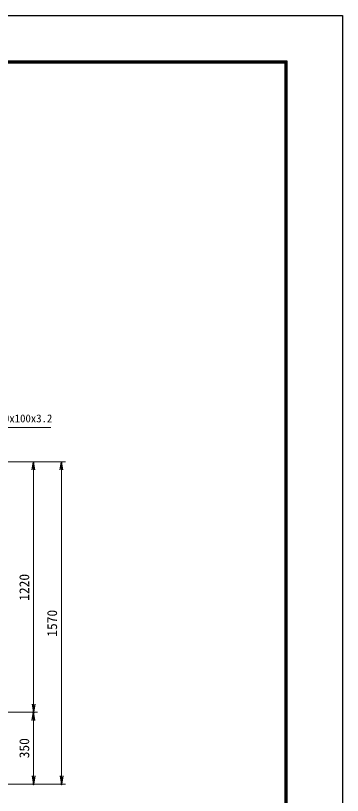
# Model space of a CAD drawing. Units: millimetres, scale not verified. Extents: x -4200 to 4200, y -2970 to 2970.
# Drawn here: x 2608 to 4200, y -827 to 2970 of the extents above; entities that cross this region are included whole.
import ezdxf
from ezdxf.enums import TextEntityAlignment as Align

# ---------------------------------------------------------------- set-up
doc = ezdxf.new("R2010")
doc.units = ezdxf.units.MM
doc.header["$LTSCALE"] = 10
doc.header["$PDMODE"] = 32
doc.header["$PDSIZE"] = 5
for name, color, linetype, lineweight in [('0-1_D-TTL', 7, 'Continuous', 25), ('0-4_D-STR-DIM', 7, 'Continuous', 13), ('0-B_D-STR-TXT', 7, 'Continuous', 13)]:
    doc.layers.add(name, color=color, linetype=linetype, lineweight=lineweight)
doc.layers.add('0-5_0', color=7, linetype='Continuous')
doc.layers.add('0-6_DEFPOINTS', color=7, linetype='Continuous')
doc.styles.add('ＭＳ ゴシック', font='')
doc.styles.get('ＭＳ ゴシック').set_extended_font_data('MS Gothic')

# ---------------------------------------------------------------- blocks, each defined once
blk = doc.blocks.new('_Open')
at = {"layer": '0-5_0'}
blk.add_line((-10, 1.667), (0, 0), dxfattribs=at)
blk.add_lwpolyline([(-10, -1.667), (0, 0), (-10, 0)], dxfattribs=at)

msp = doc.modelspace()

# ---------------------------------------------------------------- linework, layer by layer
at = {"layer": '0-1_D-TTL', "color": 2}
msp.add_lwpolyline([(-4200, 2970), (4200, 2970), (4200, -2970), (-4200, -2970)], close=True, dxfattribs=at)
at = {"layer": '0-1_D-TTL'}
for points in [[(-3930, 2750), (3930, 2750), (3930, -2750), (-3930, -2750)], [(-3927.5, 2747.5), (3927.5, 2747.5), (3927.5, -2747.5), (-3927.5, -2747.5)], [(-3925, 2745), (3925, 2745), (3925, -2745), (-3925, -2745)], [(-3922.5, 2742.5), (3922.5, 2742.5), (3922.5, -2742.5), (-3922.5, -2742.5)], [(-3920, 2740), (3920, 2740), (3920, -2740), (-3920, -2740)]]:
    msp.add_lwpolyline(points, close=True, dxfattribs=at)
at = {"layer": '0-4_D-STR-DIM'}
for p, q in [((2236.7, 797.42), (2715.08, 797.42)), ((2236.7, 797.42), (2850.82, 797.42)), ((2695.08, 757.42), (2695.08, -382.58)), ((2830.82, 757.42), (2830.82, -732.58)), ((2311.7, -422.58), (2715.08, -422.58)), ((2311.7, -422.58), (2715.08, -422.58)), ((2695.08, -462.58), (2695.08, -732.58)), ((2236.7, -772.58), (2850.82, -772.58)), ((2236.7, -772.58), (2715.08, -772.58))]:
    msp.add_line(p, q, dxfattribs=at)
at = {"layer": '0-6_DEFPOINTS'}
for p in [(2695.08, -422.58), (2695.08, -772.58), (2830.82, -772.58)]:
    msp.add_point(p, dxfattribs=at)
at = {"layer": '0-B_D-STR-TXT'}
msp.add_lwpolyline([(2779.63, 964.6), (2237.74, 964.6), (2172.18, 801.42)], dxfattribs=at)

# ---------------------------------------------------------------- block references
at = {"layer": '0-4_D-STR-DIM', "xscale": 4, "yscale": 4}
for p, rotation in [((2695.08, 797.42), 90), ((2830.82, 797.42), 90), ((2695.08, -422.58), 270), ((2695.08, -422.58), 90), ((2695.08, -772.58), 270), ((2830.82, -772.58), 270)]:
    msp.add_blockref('_Open', p, dxfattribs=dict(at, rotation=rotation))

# ---------------------------------------------------------------- texts
at = {"layer": '0-4_D-STR-DIM', "style": 'ＭＳ ゴシック'}
for s, p in [('1220', (2688.33, 120.52)), ('1570', (2824.07, -54.48)), ('350', (2688.33, -646.46))]:
    msp.add_text(s, height=48.09, rotation=90, dxfattribs=at).set_placement(p, align=Align.BOTTOM_LEFT)
at = {"layer": '0-B_D-STR-TXT', "style": 'ＭＳ ゴシック'}
msp.add_text('門柱\u3000□100x100x3.2', height=38.49, dxfattribs=at).set_placement((2288.67, 977.87), align=Align.BOTTOM_LEFT)

doc.saveas('drawing.dxf')
